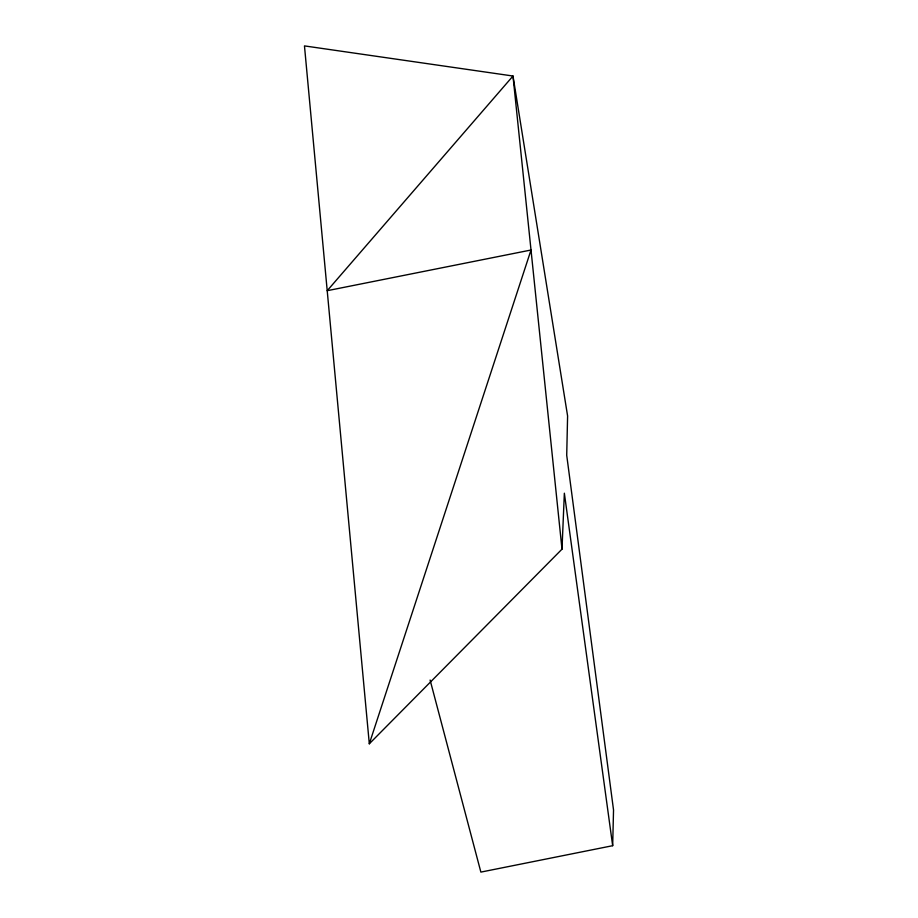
<?xml version="1.0" encoding="UTF-8"?>
<svg xmlns="http://www.w3.org/2000/svg" width="918" height="918" viewBox="0 0 918 918"><rect width="100%" height="100%" fill="white"/><g stroke="black" fill="none" stroke-linecap="round" stroke-linejoin="round"><path stroke-width="1.38" d="M612.673 845.696L613.534 810.009L566.716 455.271L567.599 415.957L512.99 76.022L304.466 45.9L369.311 743.787L562 549.159L564.352 493.195L612.673 845.696L480.871 872.1L430.106 680.043M369.311 743.787L531.017 250.017L327.21 290.696L512.99 76.022L562 549.159"/></g></svg>
